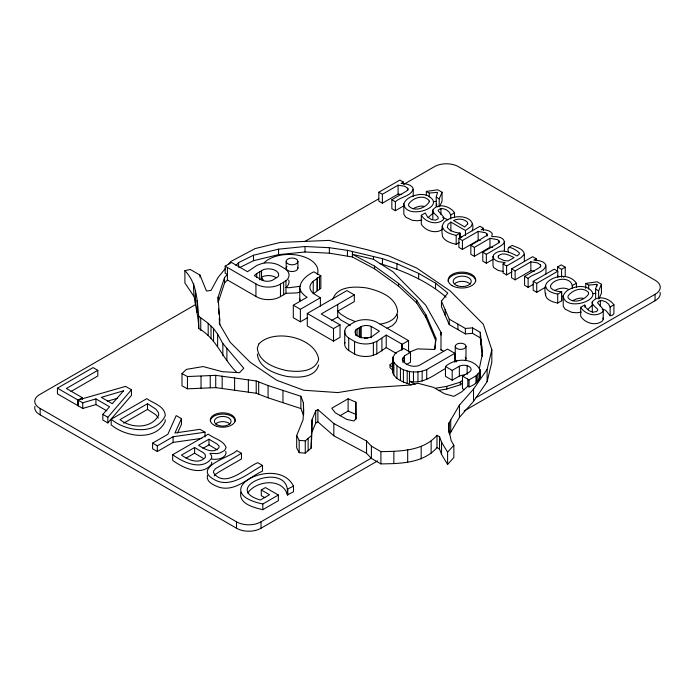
<?xml version="1.0" encoding="UTF-8"?>
<svg xmlns="http://www.w3.org/2000/svg" width="695" height="695" viewBox="0 0 695 695"><rect width="100%" height="100%" fill="white"/><g stroke="black" fill="none" stroke-linecap="round" stroke-linejoin="round"><path stroke-width="1.04" d="M440.969 350.219L441.03 332.392L425.653 305.088L393.031 271.823L373.458 259.313L352.391 254.301L374.553 266.133L398.522 283.386L416.661 300.283L426.026 314.948L435.826 338.031L435.609 342.791M228.733 264.109L230.653 261.581L255.152 248.567L280.241 242.442L328.97 240.392L367.507 249.835L388.592 255.847L416.6 268.009L450.299 291.005L483.32 324.244L491.834 349.793L487.117 369.375L473.521 389.104L459.438 405.107L448.944 423.029L448.866 429.892L451.177 440.656L453.844 445.26L453.844 457.527L447.597 464.477L441.551 454.434L439.544 449.074L439.544 436.808L436.99 435.331C423.185 451.133 400.311 451.342 380.912 451.628L371.399 446.138L366.552 441.004L333.835 423.55L317.893 409.59L315.721 410.841L312.098 419.572L311.125 448.145L305.27 453.114L299.171 452.671L296.678 447.875L296.678 435.6L303.107 419.658L303.628 409.772L303.411 402.779L300.874 396.28L268.062 385.543L256.22 380.982L215.728 375.352L187.459 376.542L182.003 373.589L186.373 369.384L203.122 366.56L222.218 371.677L239.549 372.702L243.763 368.202L222.86 343.547L217.631 334.165L213.539 328.5L208.187 323.314L198.709 316.251C197.137 300.301 196.893 282.891 184.887 270.668L190.256 269.469L199.969 275.072L206.467 291.014L211.037 290.397L218.056 277.496L225.536 268.322M480.288 240.513L478.151 240.331L462.427 249.409L458.882 247.368L458.882 238.446L462.427 240.487L478.151 231.409L485.562 232.747L487.091 234.041L487.047 235.31L470.836 245.344L470.836 254.266L474.381 256.316L489.975 247.22L492.685 247.455M470.836 245.344L474.381 247.394L489.975 238.298L497.516 239.653L499.045 240.948L499.001 242.208L497.542 243.597L482.79 252.242L482.79 261.164L486.335 263.214L492.798 259.478M311.125 448.145L312.098 419.572M225.171 266.159L255.934 283.925A16.732 9.66 0 0 0 280.467 284.107L286.401 280.415A17.123 9.886 0 0 0 285.028 268.765L279.164 265.281A16.341 9.435 0 0 0 262.05 263.492L256.933 265.386L247.524 271.702L231.539 262.475L225.171 266.159L225.171 273.204L227.413 274.499L224.537 277.54L218.082 297.225L219.698 319.24L219.325 323.679L230.193 342.261L250.157 362.251L276.792 380.295L303.724 390.234L337.883 392.579L365.309 388.079L409.763 385.091L417.904 383.258L433.376 387.306L444.67 393.822L453.887 396.35L461.68 391.85L467.822 386.22L467.822 379.175M467.822 386.22L469.047 386.924C476.657 384.37 482.339 378.037 479.993 369.61C473.139 357.578 455.164 357.734 445.469 366.508L445.469 376.334L452.193 380.217L459.352 376.082A7.141 4.118 0 0 1 464.269 375.091M479.863 377.993L479.993 369.61M435.826 338.031L434.644 349.472L417.539 348.881L409.616 352.07M434.966 349.038L435.391 344.876M411.327 384.926C404.438 382.207 395.681 380.347 392.579 372.581L392.944 357.204L395.577 352.99L403.691 348.438L410.51 352.374L410.51 362.208L406.193 364.701M392.579 372.581L392.866 357.856M299.788 301.013L299.727 288.043L300.353 284.95A38.46 22.205 0 0 1 303.811 279.06L305.114 277.687A38.46 22.205 0 0 1 313.905 271.815L320.838 275.819L320.838 288.338L313.245 293.759L313.245 281.249L320.838 275.819M299.727 300.561L299.945 299.006M479.289 368.741L482.478 353.468L480.28 332.349L472.548 327.884L465.355 328.44L449.239 319.144L441.447 301.17L447.789 293.09L435.565 283.169L418.642 273.396L396.932 263.709L382.441 258.662L347.43 250.339L329.361 247.707L305.027 246.508L278.582 249.158L253.493 255.23L238.611 262.614L235.926 265.464M207.51 475.189C205.581 482.122 214.468 485.544 219.603 487.386C235.848 491.825 249.079 477.074 262.519 471.106L262.519 465.442L257.784 462.705C246.525 467.04 224.954 489.575 213.478 472.539L213.608 471.158L215.415 468.708L241.486 453.296L241.486 458.961L219.255 471.792L215.415 474.372L214.216 476.005M459.282 242.546L456.189 244.327C451.133 243.102 445.208 241.53 442.524 236.639C441.716 230.705 440.647 222.6 447.511 219.863C456.25 213.973 476.822 215.719 472.27 230.818M449.387 434.54L459.438 417.382L473.521 401.371L487.117 381.642L491.834 362.06L491.834 349.793M572.272 288.46C573.766 276.289 554.349 277.018 550.457 285.906L550.822 287.912L552.846 289.693L556.869 291.179L561.69 291.831L561.69 300.753L557.711 303.055C553.637 302.247 549.354 300.961 546.522 297.738C544.428 292.717 543.681 284.82 548.555 281.101C556.513 274.794 570.369 274.117 576.459 283.308L576.459 287.278M545.445 294.767L545.818 293.221M240.904 492.147C238.298 503.832 254.162 507.663 262.806 509.678L278.365 500.695L278.365 495.031L265.438 487.577L261.277 489.975L261.277 495.639L264.934 497.75M472.27 223.877L471.054 226.587L465.459 230.505L450.873 222.079L448.093 224.224L447.259 227.465L450.264 230.462L455.529 232.408L460.055 233.172L460.055 238.133M437.72 206.91L436.217 206.041L436.217 197.119L437.555 192.324L429.267 193.106L426.339 191.42L426.339 195.382M436.217 206.041L436.755 204.122M595.615 298.068L595.615 289.146L596.953 284.342L588.656 285.132L585.729 283.438L585.729 288.399M479.472 379.235L479.863 370.948M224.537 277.54L224.537 283.013L218.082 302.707L218.082 297.225M403.795 203.861C406.149 197.502 413.977 195.06 420.188 194.478A11.867 6.854 0 0 1 427.738 195.677C448.692 206.919 405.611 220.897 403.795 203.861L403.856 214.329L405.819 217.188L412.274 220.298L417.434 220.767L421.952 220.072M563.185 295.888C565.539 289.528 573.375 287.087 579.578 286.505A11.867 6.854 0 0 1 587.136 287.704C608.082 298.946 565 312.924 563.185 295.888L563.254 306.356L565.209 309.214L571.664 312.316L576.824 312.793L581.341 312.09M403.43 184.097L403.43 182.107L401.093 183.463C405.333 183.775 410.954 184.071 413.16 188.38C412.144 196.207 400.042 196.841 395.386 201.785L391.841 199.734L391.841 208.656L395.386 210.707L404.499 205.442M536.184 260.738L536.184 258.757L533.847 260.104C538.078 260.425 543.707 260.712 545.914 265.021C544.897 272.848 532.787 273.483 528.13 278.426L524.586 276.375L524.586 285.298L528.13 287.348L533.604 284.185M332.879 299.093C337.336 285.836 355.206 286.331 366.63 287.939C379.14 290.719 396.193 296.808 397.592 311.621C396.219 319.856 387.254 323.053 380 324.183M318.675 364.997C315.035 378.228 297.556 377.984 286.557 376.36C274.751 373.736 258.662 367.985 257.341 354.016M410.51 352.374L404.464 355.866L402.275 359.628C405.272 365.327 413.49 367.898 419.398 365.318L447.511 349.09L454.825 353.312L426.721 369.549C415.262 374.709 398.739 371.738 392.579 360.071M503.267 271.432L498.376 270.537L493.667 267.558L492.99 265.577L492.99 256.655L493.771 254.631C500.174 247.976 510.208 252.155 516.932 255.96L519.243 254.188L519.365 252.902C516.732 250.261 505.178 242.624 508.566 252.441M312.098 431.838L315.721 423.107L315.721 410.841M439.214 206.78L439.214 198.857L442.063 192.246L437.781 189.778L426.339 191.42M440.031 205.885L442.063 201.168L442.063 192.246M598.612 298.807L598.612 290.875L601.453 284.272L597.179 281.796L585.729 283.438M599.012 298.85L601.453 293.194L601.453 284.272M201.811 438.345L173.098 442.411L157.331 451.515L152.596 448.779L152.596 443.115L167.86 434.306L176.191 415.601L181.456 418.642L174.923 433.02L199.969 429.328L204.999 432.229L204.999 436.947M177.538 432.933L181.456 424.298L181.456 418.642M508.566 247.489L512.163 245.413C516.35 247.42 523.839 248.714 524.334 254.283L521.007 257.68L506.603 265.994L503.076 263.961L503.076 272.883L506.603 274.916L512.007 271.797M613.92 304.81L610.132 306.999L608.611 304.158L605.866 301.856L602.174 300.579L598.743 301.161L597.483 302.716L602.93 308.988L603.234 310.509L602.522 311.942C595.91 317.546 584.981 314.296 580.681 307.303L584.66 305.009L585.842 307.65L589.03 310.708L592.974 312.177L596.614 311.516L597.83 310.022L597.457 309.127L593.556 305.287L592.357 303.576L592.209 302.021C597.231 294.515 609.645 298.181 613.92 304.81L613.92 313.732C608.585 320.074 608.29 308.38 602.174 309.501M603.234 310.509L603.234 319.431L602.522 320.864C595.91 326.468 584.981 323.218 580.681 316.225L580.681 307.303M483.485 230.314L483.485 228.334L481.149 229.68C485.041 229.81 490.027 229.958 492.303 233.72L491.704 236.604C496.013 236.552 503.319 236.517 504.414 241.808L503.328 243.945L500.192 246.291L486.335 254.292L482.79 252.242M432.82 218.916L432.82 209.994C437.833 202.488 450.256 206.163 454.53 212.783L454.53 217.743M433.367 212.861L428.207 217.509M592.757 304.879L587.596 309.527M247.689 493.007C256.403 480.419 282.552 477.561 287.382 494.849L293.507 491.782L293.507 486.126C277.314 453.878 204.956 491.478 262.806 504.014L278.365 495.031M106.83 410.858L95.936 404.577L82.748 408.452L57.433 393.839L57.433 388.175L82.748 402.796L95.936 398.913L109.549 406.775L102.825 414.385L102.825 420.049L107.829 422.934L107.829 417.269L131.442 389.765L125.604 386.394L77.962 400.033L77.962 405.689M107.829 422.934L131.442 395.429L131.442 389.765M464.251 389.626L462.462 388.592L462.462 376.082L469.047 379.878L476.005 375.865L479.472 372.199M447.597 464.477L447.597 452.21L453.844 445.26M224.537 283.013L227.413 279.972L227.413 267.453M317.893 409.59L317.893 421.856L333.835 435.817L366.552 453.279L371.399 458.405L380.912 463.895C400.311 463.608 423.185 463.4 436.99 447.597L436.99 435.331M392.866 370.374L390.008 367.594L390.008 364.91L392.996 362.182M355.588 330.09L361.235 326.554A8.079 4.665 0 0 1 371.191 326.398L379.435 331.159L372.225 336.441L369.992 337.31A10.321 5.96 0 0 1 358.611 336.476A10.321 5.96 0 0 1 355.588 330.09L355.588 335.303M256.742 273.517L254.309 275.62L262.554 280.38A8.079 4.665 0 0 0 272.51 280.224L278.156 276.688A10.321 5.96 0 0 0 275.133 270.303A10.321 5.96 0 0 0 263.753 269.469L256.742 273.517L256.742 277.687M296.678 435.6L299.171 440.404L305.27 440.847L311.125 435.878M300.344 292.056L296.574 292.951L285.966 293.281L280.467 296.626A16.732 9.66 0 0 1 255.934 296.435L227.413 279.972M408.573 340.62L377.811 322.854A16.732 9.66 0 0 0 353.277 322.671L347.344 326.363A17.123 9.886 0 0 0 348.716 338.013L354.58 341.497A16.341 9.435 0 0 0 371.695 343.287L376.812 341.393L386.22 335.077L402.205 344.303L408.573 340.62L408.573 352.096M344.981 342.348A17.123 9.886 0 0 0 348.716 350.532L354.58 354.016A16.341 9.435 0 0 0 371.695 355.805L376.812 353.911L386.22 347.587L386.22 335.077M435.426 388.262L446.789 386.351L460.325 382.128L462.696 380.304M438.528 390.425L446.789 389.035L460.325 384.813L462.696 382.988M442.524 229.298C435.852 234.267 425.47 230.975 421.292 224.198L421.292 215.276L425.262 212.983L427.712 217.196L431.647 219.62L435.452 220.176L438.154 218.751L438.067 217.101L434.166 213.261L432.968 211.549L432.82 209.994M401.762 194.53L398.096 194.114L382.372 203.192L378.827 201.142L378.827 192.228L399.886 180.066L403.43 182.107M378.827 192.228L382.372 194.27L398.096 185.191L404.594 186.208L407.835 188.319L407.861 189.7L406.393 191.168L391.841 199.734M195.695 304.497L40.154 394.3A16.602 9.582 0 0 0 40.154 408.452L40.154 414.863L236.509 528.226A17.08 9.86 0 0 0 261.025 528.226L377.628 460.907M304.601 241.617L378.775 198.796M404.125 184.158L434.175 166.809A16.923 9.765 0 0 1 458.683 166.809L655.046 280.181A17.028 9.834 0 0 1 655.046 294.333L655.046 300.744L464.147 410.954M57.433 388.175L93.061 367.612L97.804 370.339L97.804 376.004L71.003 391.476M97.804 370.339L66.381 388.479L82.297 397.67L82.297 399.556M82.297 397.67L78.083 400.103L78.083 405.758M307.65 317.615L300.379 321.811L293.307 317.728L293.307 305.218L307.086 297.26A28.382 16.385 0 0 1 300.727 290.901L299.727 288.043M421.292 215.276C425.592 222.278 436.521 225.519 443.123 219.924L443.844 218.482L443.54 216.962L438.093 210.689L439.353 209.143L442.785 208.552L446.477 209.838L449.222 212.14L450.734 214.972L454.53 212.783M293.307 305.218L300.379 309.301L320.386 297.747L314.939 294.471A18.122 10.46 0 0 1 313.245 281.249M111.2 419.215L146.827 398.652C153.143 403.378 164.941 406.028 165.28 415.619C155.767 436.034 125.847 431.508 111.2 419.215L111.2 424.88C125.847 437.164 155.767 441.699 165.28 421.283L165.08 419.632M147.496 403.734L120.009 419.606C131.086 428.667 151.901 428.971 158.764 414.976L158.364 412.491L155.967 409.207L147.496 403.734L147.496 409.398L123.675 423.151M354.311 294.871L321.229 313.966L340.037 324.834L340.037 337.344L333.504 341.123L307.277 325.981L307.277 313.462L346.901 290.588L354.311 294.871L354.311 301.604L337.718 311.178L341.01 314.314L347.491 318.362L355.18 321.55M442.237 226.118C443.419 232.321 450.916 234.041 456.189 235.405L460.055 233.172M458.882 238.446L479.941 226.283L483.485 228.334M331.307 320.664L337.718 316.963L337.718 304.445M307.277 313.462L333.504 328.605L340.037 324.834M152.596 443.115L157.331 445.851L173.098 436.747L204.999 432.229M172.673 454.712L208.3 434.14C213.895 438.623 223.382 440.213 226.144 447.467L224.633 450.421L220.037 452.949L216.927 453.6L209.951 453.383L211.558 455.711L211.732 458.048C202.323 471.453 182.881 462.34 172.673 454.712L172.673 460.368C182.881 467.996 202.323 477.118 211.732 463.704L211.619 462.149M503.076 263.961L505.317 262.658L498.376 261.615L495.648 260.347L493.667 258.636L492.99 256.655M194.617 447.511L181.456 455.112C188.093 459.795 198.727 464.747 205.39 457.371L205.286 454.747L203.6 452.888L194.617 447.511L194.617 453.175L186.156 458.057M208.995 439.205L198.561 445.234C204.287 449.1 213.009 454.122 218.96 447.771L219.064 446.103L217.3 444.166L208.995 439.205L208.995 444.87L202.905 448.379M534.516 271.172L530.85 270.755L515.125 279.833L511.581 277.791L511.581 268.869L532.639 256.707L536.184 258.757M511.581 268.869L515.125 270.911L530.85 261.833L537.339 262.849L540.588 264.96L540.614 266.341L539.146 267.81L524.586 276.375M557.529 270.972L557.529 267.002L561.204 264.882L565.235 267.21L565.235 276.132L563.402 277.192M545.888 287.026L536.731 292.308L533.187 290.267L533.187 281.345L554.245 269.182L557.79 271.232L557.79 277.175M533.187 281.345L536.731 283.386L557.79 271.232M557.529 267.002L561.56 269.339L565.235 267.21M348.108 398.8L331.767 408.234L335.329 412.813L346.779 419.424L353.955 420.979L355.988 418.581L355.866 402.118L348.108 398.8L348.108 411.066L339.942 415.784M315.721 423.107L317.893 421.856M545.445 285.845C546.305 291.422 552.994 293.099 557.711 294.133L561.69 291.831M572.272 285.489L576.459 283.308M262.519 465.442C248.393 473.008 230.34 489.767 213.252 478.994C192.446 466.675 232.599 456.38 236.752 450.568L241.486 453.296M415.089 384.413L409.442 381.155C422.934 384.848 434.479 374.475 445.46 368.559M445.469 366.508L452.193 370.383L459.352 366.256A7.141 4.118 0 0 1 466.015 365.431L467.639 365.839A7.141 4.118 0 0 1 469.42 372.068L462.462 376.082M261.277 489.975L269.504 494.727L260.295 500.044C220.723 488.003 283.325 461.897 287.382 489.193L293.507 486.126M40.154 408.452L236.509 521.815A17.08 9.86 0 0 0 261.025 521.815L371.208 458.196M476.092 397.644L655.046 294.333M386.976 328.327L392.466 325.555L396.081 321.828L397.592 317.398L397.166 314.505M239.54 267.627L253.493 260.703L278.582 254.639L305.027 251.981L329.361 253.18L352.391 256.985L374.553 268.817L398.522 286.071L416.661 302.968L426.026 317.632L435.826 340.715M413.047 208.752C416.348 207.006 420.145 205.512 423.933 206.293M572.437 300.779C575.747 299.032 579.534 297.538 583.331 298.32M554.662 290.536C558.893 288.164 564.253 287.096 568.727 289.45M107.369 401.215L117.498 398.244M300.344 286.27L289.111 287.739L285.966 287.495L286.401 287.148A17.123 9.886 0 0 0 288.738 279.955M433.411 201.637L436.521 201.341M592.8 293.655L595.91 293.368M182.003 373.589L182.003 385.864L187.459 388.809L215.728 387.619L256.22 393.248L268.062 397.809L300.874 408.547L303.411 415.045L303.411 402.779M441.447 301.17L441.447 306.643L449.239 324.617L465.355 333.913L472.548 333.357L480.28 337.822L482.148 355.779M211.862 459.152C216.892 459.795 224.624 458.874 226.144 453.131L225.675 451.489M379.444 263.422C403.3 270.703 427.147 280.754 446.155 297.243M442.785 217.474L448.014 219.82M350.376 325.338L341.01 320.1L337.718 316.963M348.108 411.066L355.866 414.385L355.901 419.528M436.217 197.119L439.214 198.857M595.615 289.146L598.612 290.875M557.529 275.924L559.136 276.862M459.986 236.265L461.81 237.325M561.69 300.753L561.482 291.718M440.96 349.689L443.618 351.227M386.22 347.587L396.332 353.425M436.99 447.597L439.544 449.074M147.496 409.398L155.967 414.863L158.364 418.155M208.995 444.87L217.3 449.83M194.617 453.175L203.6 458.552M102.825 414.385L107.829 417.269M193.749 283.864C192.55 298.998 198.735 313.358 198.709 328.518C216.727 338.352 222.504 359.063 237.012 372.511M454.643 360.618L456.294 361.904M390.008 364.91L392.866 367.69M193.749 296.131L184.887 282.935L184.887 270.668M439.544 436.808L441.551 442.168L447.597 452.21M263.605 280.589L261.52 277.07L263.753 276.202A10.321 5.96 0 0 1 276.097 277.583M602.93 317.91L603.234 319.431M592.357 312.498L592.209 302.021M504.327 249.74L504.414 250.73L504.414 241.808M218.543 308.997L218.934 314.236M219.238 318.432L219.698 324.713L219.698 319.24M610.132 306.999L610.132 315.921M600.341 300.588L600.341 306.53M596.953 284.342L596.953 286.331M588.656 285.132L588.656 289.094M584.843 305.114L584.843 307.094M572.48 285.61L572.48 287.591M561.56 269.339L561.56 277.262M557.711 294.133L557.711 303.055M545.975 266.098L545.975 274.03M540.588 264.96L540.588 266.95M536.731 283.386L536.731 292.308M530.85 261.833L530.85 270.755M528.13 278.426L528.13 287.348M524.334 254.283L524.334 261.216M515.125 270.911L515.125 279.833M506.603 265.994L506.603 274.916M499.045 240.948L499.045 242.929M489.975 238.298L489.975 247.22M487.091 234.041L487.091 236.031M487.117 369.375L487.117 381.642M486.335 254.292L486.335 263.214M482.478 353.468L482.478 356.205M481.705 346.093L481.705 351.566M480.992 339.221L480.992 344.694M480.28 332.349L480.28 337.822M478.151 231.409L478.151 240.331M478.004 373.858L478.004 380.895M476.709 375.317L476.709 382.354M476.005 375.865L476.005 382.91M474.381 247.394L474.381 256.316M473.521 389.104L473.521 401.371M472.548 327.884L472.548 333.357M469.047 379.878L469.047 386.924M467.144 365.718L467.144 374.562M465.989 346.318A5.36 3.093 0 0 1 457.944 348.994A5.36 3.093 0 0 1 457.944 343.634A5.36 3.093 0 0 1 465.989 346.318L465.989 358.829M465.459 230.505L465.459 235.466M465.355 328.44L465.355 333.913M462.427 240.487L462.427 249.409M460.325 382.128L460.325 384.813M459.847 233.051L459.847 238.011M459.438 405.107L459.438 417.382M459.352 366.256L459.352 376.082M457.927 324.157L457.927 329.63M456.189 235.405L456.189 244.327M455.26 346.318L455.26 358.829M454.747 353.269L454.825 362.165M452.193 370.383L452.193 380.217M450.873 222.079L450.873 231.001M450.734 214.972L450.734 218.942M450.716 420.006L450.716 432.273M449.239 319.144L449.239 324.617M448.944 423.029L448.866 432.959M446.789 386.351L446.789 389.035M445.156 309.727L445.156 315.209M441.551 442.168L441.551 454.434M441.03 332.392L441.03 335.077M440.951 208.561L440.951 214.512M435.565 283.169L435.565 288.642M431.135 440.951L431.135 453.218M429.267 193.106L429.267 197.067M426.721 369.549L426.721 379.374M426.026 314.948L426.026 317.632M422.134 371.208L422.134 381.034M421.187 446.694L421.187 458.961M418.642 273.396L418.642 278.869M417.964 371.894L417.964 381.729M416.661 300.283L416.661 302.968M413.464 372.051L413.464 381.885M413.23 189.457L413.23 196.39M409.442 371.33L409.442 383.84M407.835 188.319L407.835 190.308M407.687 449.856L407.687 462.132M407.201 370.921L407.201 383.44M404.464 355.866L404.464 362.747M403.404 369.723L403.404 382.233M402.97 357.621L402.97 362.529M402.205 344.303L402.205 349.516M401.84 344.094L401.84 350.349M400.433 368.003L400.433 380.521M398.522 283.386L398.522 286.071M398.096 185.191L398.096 194.114M396.932 263.709L396.932 269.182M396.949 365.987L396.949 378.506M395.386 201.785L395.386 210.707M393.857 362.503L393.857 375.022M393.857 451.472L393.857 463.739M392.944 357.204L392.944 367.038M382.372 194.27L382.372 203.192M382.441 258.662L382.441 264.135M381.903 338.456L381.903 350.975M380.912 451.628L380.912 463.895M376.812 341.393L376.812 353.911M374.553 266.133L374.553 268.817M373.458 256.524L373.458 259.313M373.371 342.826L373.371 355.336M371.399 446.138L371.399 458.405M371.191 326.398L371.191 337.866M366.552 441.004L366.552 453.279M361.235 326.554L361.235 338.022M360.114 327.058L360.114 337.492M359.219 327.527L359.219 336.91M357.065 328.77L357.065 336.076M355.866 402.118L355.866 414.385M354.58 341.497L354.58 354.016M352.391 251.512L352.391 256.985M348.716 338.013L348.716 350.532M347.43 250.339L347.43 255.812M344.72 331.072L344.72 343.591M333.835 423.55L333.835 435.817M333.504 328.605L333.504 341.123M329.361 247.707L329.361 253.18M320.386 297.747L320.386 306.095M319.535 276.541L319.535 289.051M317.294 277.957L317.294 290.475M317.137 278.078L317.137 290.588M311.638 427.356L311.638 439.622M308.146 438.406L308.146 450.673M305.27 440.847L305.27 453.114M305.027 246.508L305.027 251.981M303.628 409.772L303.628 414.88M300.874 396.28L300.874 408.547M300.379 309.301L300.379 321.811M299.171 440.404L299.171 452.671M297.92 261.424A5.873 3.388 0 0 1 289.111 264.361A5.873 3.388 0 0 1 289.111 258.488A5.873 3.388 0 0 1 297.92 261.424L297.92 268.157M287.791 489.428L287.791 495.083M287.382 489.193L287.382 494.849M286.175 261.424L286.175 268.157M285.966 280.763L285.966 293.281M283.656 282.335L283.656 294.854M282.961 390.416L282.961 402.683M280.467 284.107L280.467 296.626M278.582 249.158L278.582 254.639M268.062 385.543L268.062 397.809M262.806 504.014L262.806 509.678M261.52 270.338L261.52 279.963M261.025 521.815L261.025 528.226M259.756 271.51L259.756 279.859M258.688 381.929L258.688 394.195M256.22 380.982L256.22 393.248M255.934 283.925L255.934 296.435M253.493 255.23L253.493 260.703M248.358 379.948L248.358 392.215M238.611 262.614L238.611 267.175M236.509 521.815L236.509 528.226M234.606 377.628L234.606 389.895M226.891 348.308L226.891 360.575M222.86 343.547L222.86 355.814M222.174 376.125L222.174 388.392M217.631 334.165L217.631 346.431M215.728 375.352L215.728 387.619M213.539 328.5L213.539 340.767M211.037 326.077L211.037 338.352M210.246 375.37L210.246 387.636M208.187 323.314L208.187 335.581M201.029 376.221L201.029 388.488M200.759 318.093L200.759 330.36M199.969 275.072L199.969 277.114M198.709 316.251L198.709 328.518M197.093 300.336L197.093 312.602M195.443 290.762L195.443 303.029M187.459 376.542L187.459 388.809M173.098 436.747L173.098 442.411M157.331 445.851L157.331 451.515M95.936 398.913L95.936 404.577M82.748 402.796L82.748 408.452M215.52 424.028A8.357 4.822 0 0 1 229.993 424.028M210.316 421.257A12.441 7.185 0 0 1 222.756 414.072A12.441 7.185 0 0 1 235.188 421.257M448.171 281.267A13.77 7.949 0 0 1 461.94 273.317A13.77 7.949 0 0 1 475.71 281.267M40.154 414.863A16.602 9.582 0 0 1 34.906 406.462M660.094 292.352A17.028 9.834 0 0 1 655.046 300.744M454.582 283.76A9.035 5.213 0 0 1 470.211 284.133M264.143 262.771A28.834 16.645 0 0 1 299.449 255.552A28.834 16.645 0 0 1 317.311 274.56M297.721 267.28A5.873 3.388 0 0 1 291.283 271.519A5.873 3.388 0 0 1 286.966 266.463M465.268 357.282A5.36 3.093 0 0 1 465.268 360.384M456.832 361.018A5.36 3.093 0 0 1 455.442 358.029M364.397 338.144A8.079 4.665 0 0 1 367.942 338.083M429.189 201.124L429.136 202.106C425.097 208.187 414.602 212.123 408.825 206.102L408.538 204.165C412.569 198.049 423.055 194.2 428.824 200.195L429.189 201.124M588.578 293.151L588.535 294.124C584.486 300.205 573.992 304.149 568.215 298.12L567.937 296.192C571.959 290.076 582.445 286.227 588.222 292.221L588.578 293.151M258.766 344.06L257.341 348.238C258.662 362.199 274.751 367.95 286.557 370.574C297.556 372.199 315.035 372.442 318.675 359.211C315.113 336.901 273.239 328.214 258.766 344.06M498.497 255.838L498.115 256.933L498.68 258.062L503.936 260.521L508.262 260.964L514.109 257.593C509.505 255.447 503.076 251.529 498.497 255.838M467.744 223.816L464.729 226.944L453.583 220.515C457.979 218.412 463.808 218.551 467.361 222.2L467.744 223.816M123.571 390.798L112.277 403.673L101.296 397.34L123.571 390.798M216.536 426.243A12.441 7.185 0 0 0 235.188 420.023A12.441 7.185 0 0 0 216.536 413.803A12.441 7.185 0 0 0 216.536 426.243M452.202 285.68A13.77 7.949 0 0 0 475.241 282.109A13.77 7.949 0 0 0 458.379 272.379A13.77 7.949 0 0 0 452.202 285.68M218.578 425.436A8.357 4.822 0 0 0 231.105 421.257A8.357 4.822 0 0 0 218.578 417.078A8.357 4.822 0 0 0 218.578 425.436M457.371 285.758A9.035 5.213 0 0 0 471.236 281.571A9.035 5.213 0 0 0 458.022 276.732A9.035 5.213 0 0 0 457.371 285.758"/></g></svg>
